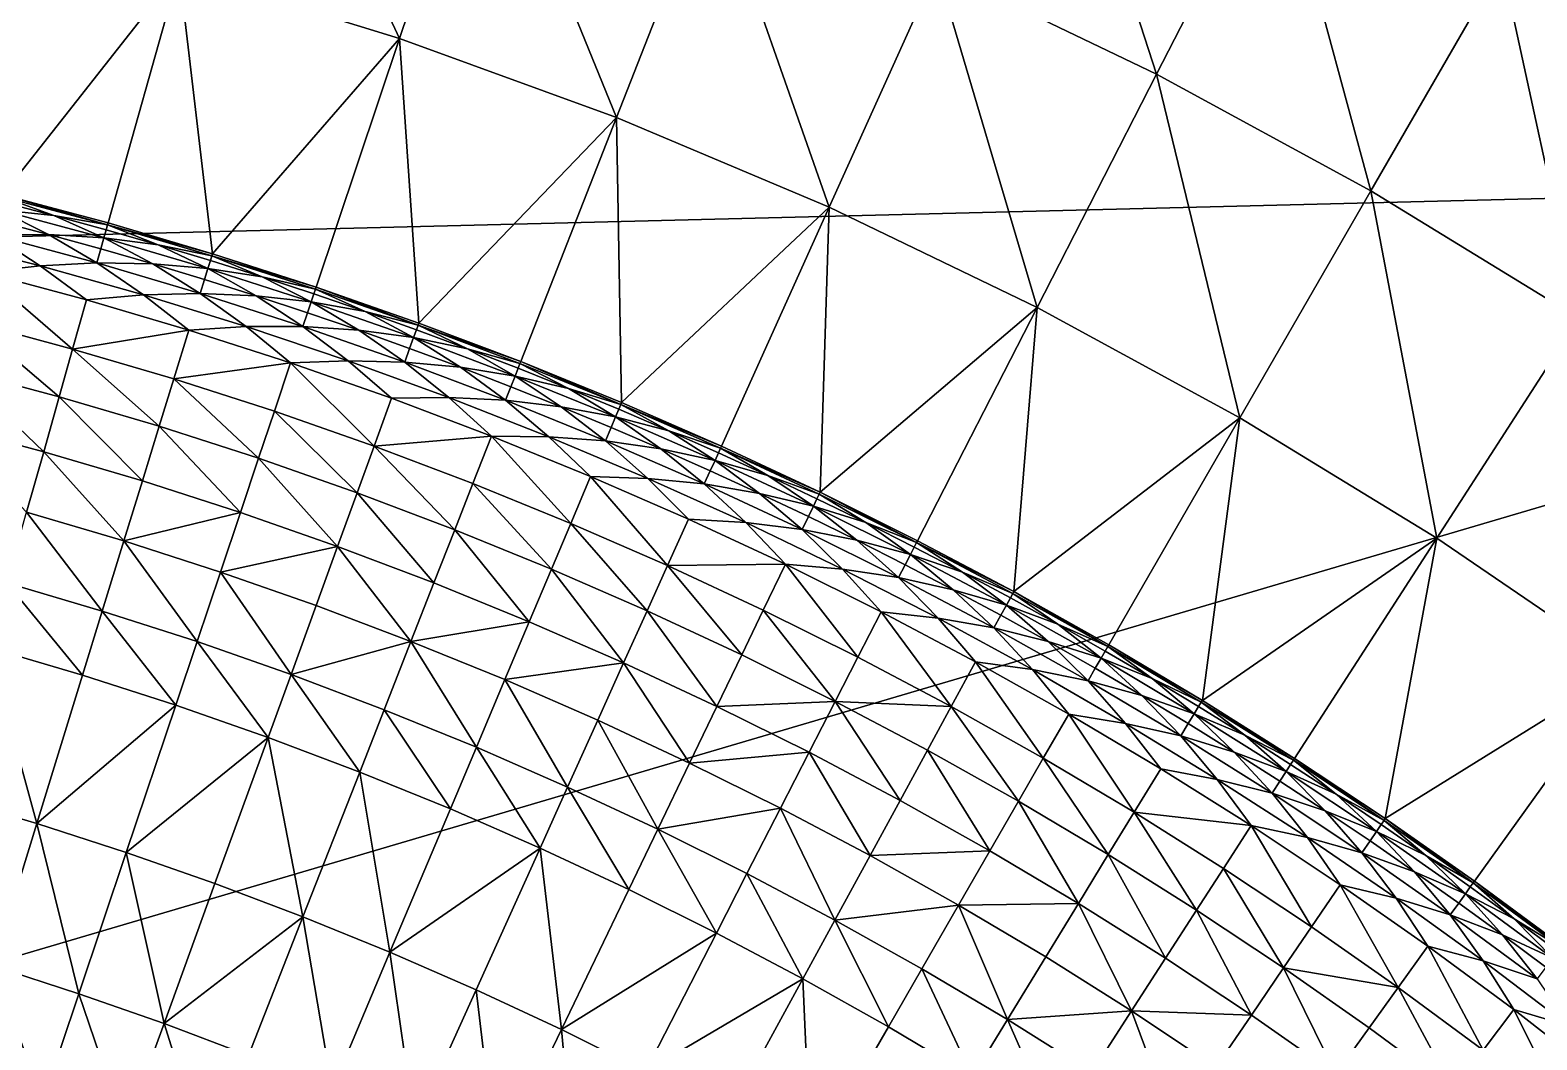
# Model space of a CAD drawing. Header units: millimetres. Extents: x -3250 to 5350, y -3250 to 3250.
# Drawn here: x 632 to 1495, y 1939 to 2517 of the extents above; entities that cross this region are included whole.
import ezdxf

# ---------------------------------------------------------------- set-up
doc = ezdxf.new("R2010")
doc.units = ezdxf.units.MM
doc.header["$MEASUREMENT"] = 0
doc.layers.add('MESH_3D', color=2, linetype='CONTINUOUS')

msp = doc.modelspace()

# ---------------------------------------------------------------- linework, layer by layer
at = {"layer": 'MESH_3D'}
for points in [[(2150.48, 2436.79, 32500), (0, 3250, 32500), (-643.97, 3185.56, 32500)], [(2150.48, 2436.79, 32500), (643.97, 3185.56, 32500), (0, 3250, 32500)], [(2150.48, 2436.79, 32500), (-643.97, 3185.56, 32500), (-2269.27, 2326.57, 32500)], [(2150.48, 2436.79, 32500), (1830.79, 2685.28, 32500), (643.97, 3185.56, 32500)], [(758.35, 2695.35, 24400), (843.99, 2512.01, 24200), (717.73, 2550.95, 24200)], [(758.35, 2695.35, 24400), (891.76, 2654.2, 24400), (843.99, 2512.01, 24200)], [(1213.3, 2688.94, 24600), (1277.39, 2491.64, 24400), (1151.6, 2552.22, 24400)], [(1213.3, 2688.94, 24600), (1345.82, 2625.12, 24600), (1277.39, 2491.64, 24400)], [(1550, 2684.68, 24800), (1600.51, 2478.08, 24600), (1475, 2554.77, 24600)], [(891.76, 2654.2, 24400), (968.15, 2466.82, 24200), (843.99, 2512.01, 24200)], [(891.76, 2654.2, 24400), (1022.95, 2606.45, 24400), (968.15, 2466.82, 24200)], [(1345.82, 2625.12, 24600), (1400, 2424.87, 24400), (1277.39, 2491.64, 24400)], [(1345.82, 2625.12, 24600), (1475, 2554.77, 24600), (1400, 2424.87, 24400)], [(1022.95, 2606.45, 24400), (1089.91, 2415.49, 24200), (968.15, 2466.82, 24200)], [(1022.95, 2606.45, 24400), (1151.6, 2552.22, 24400), (1089.91, 2415.49, 24200)], [(589.68, 2583.56, 24200), (717.73, 2550.95, 24200), (616.89, 2422.69, 24000)], [(1475, 2554.77, 24600), (1519.13, 2352.07, 24400), (1400, 2424.87, 24400)], [(1475, 2554.77, 24600), (1600.51, 2478.08, 24600), (1519.13, 2352.07, 24400)], [(717.73, 2550.95, 24200), (677.1, 2406.56, 24000), (616.89, 2422.69, 24000)], [(717.73, 2550.95, 24200), (736.89, 2388.93, 24000), (677.1, 2406.56, 24000)], [(717.73, 2550.95, 24200), (843.99, 2512.01, 24200), (736.89, 2388.93, 24000)], [(1151.6, 2552.22, 24400), (1208.96, 2358.16, 24200), (1089.91, 2415.49, 24200)], [(1151.6, 2552.22, 24400), (1277.39, 2491.64, 24400), (1208.96, 2358.16, 24200)], [(843.99, 2512.01, 24200), (796.22, 2369.82, 24000), (736.89, 2388.93, 24000)], [(843.99, 2512.01, 24200), (855.05, 2349.23, 24000), (796.22, 2369.82, 24000)], [(843.99, 2512.01, 24200), (968.15, 2466.82, 24200), (855.05, 2349.23, 24000)], [(1277.39, 2491.64, 24400), (1325, 2294.97, 24200), (1208.96, 2358.16, 24200)], [(1277.39, 2491.64, 24400), (1400, 2424.87, 24400), (1325, 2294.97, 24200)], [(968.15, 2466.82, 24200), (913.35, 2327.18, 24000), (855.05, 2349.23, 24000)], [(968.15, 2466.82, 24200), (971.09, 2303.69, 24000), (913.35, 2327.18, 24000)], [(968.15, 2466.82, 24200), (1089.91, 2415.49, 24200), (971.09, 2303.69, 24000)], [(2150.48, 2436.79, 32500), (-3128.53, 880.23, 32500), (-2326.57, -2269.27, 32500)], [(2150.48, 2436.79, 32500), (-2269.27, 2326.57, 32500), (-3128.53, 880.23, 32500)], [(2150.48, 2436.79, 32500), (-2326.57, -2269.27, 32500), (3105.61, 957.95, 32500)], [(1400, 2424.87, 24400), (1437.75, 2226.07, 24200), (1325, 2294.97, 24200)], [(1400, 2424.87, 24400), (1519.13, 2352.07, 24400), (1437.75, 2226.07, 24200)], [(615.87, 2418.68, -71.93), (645.98, 2410.81, -71.93), (614.7, 2414.09, -105.25)], [(615.87, 2418.68, -71.93), (616.6, 2421.55, -38.42), (645.98, 2410.81, -71.93)], [(616.6, 2421.55, -38.42), (616.89, 2422.69), (676.78, 2405.42, -38.42)], [(645.98, 2410.81, -71.93), (616.6, 2421.55, -38.42), (676.78, 2405.42, -38.42)], [(676.78, 2405.42, -38.42), (616.89, 2422.69), (677.1, 2406.56)], [(616.89, 2422.69, 24000), (677.1, 2406.56, 24000), (677.1, 2406.56)], [(616.89, 2422.69, 24000), (677.1, 2406.56), (616.89, 2422.69)], [(1089.91, 2415.49, 24200), (1028.22, 2278.76, 24000), (971.09, 2303.69, 24000)], [(1089.91, 2415.49, 24200), (1084.71, 2252.42, 24000), (1028.22, 2278.76, 24000)], [(1089.91, 2415.49, 24200), (1208.96, 2358.16, 24200), (1084.71, 2252.42, 24000)], [(613.08, 2407.72, -138.74), (643.05, 2399.89, -138.74), (611.04, 2399.69, -171.85)], [(613.08, 2407.72, -138.74), (614.7, 2414.09, -105.25), (643.05, 2399.89, -138.74)], [(643.05, 2399.89, -138.74), (614.7, 2414.09, -105.25), (674.7, 2398.01, -105.25)], [(645.98, 2410.81, -71.93), (674.7, 2398.01, -105.25), (614.7, 2414.09, -105.25)], [(645.98, 2410.81, -71.93), (675.98, 2402.57, -71.93), (674.7, 2398.01, -105.25)], [(645.98, 2410.81, -71.93), (676.78, 2405.42, -38.42), (675.98, 2402.57, -71.93)], [(676.78, 2405.42, -38.42), (677.1, 2406.56), (736.89, 2388.93)], [(677.1, 2406.56, 24000), (736.89, 2388.93, 24000), (736.89, 2388.93)], [(677.1, 2406.56, 24000), (736.89, 2388.93), (677.1, 2406.56)], [(578.68, 2397.21, -205.25), (611.04, 2399.69, -171.85), (638.26, 2382.04, -205.25)], [(643.05, 2399.89, -138.74), (670.67, 2383.71, -171.85), (611.04, 2399.69, -171.85)], [(638.26, 2382.04, -205.25), (611.04, 2399.69, -171.85), (670.67, 2383.71, -171.85)], [(643.05, 2399.89, -138.74), (672.92, 2391.69, -138.74), (670.67, 2383.71, -171.85)], [(643.05, 2399.89, -138.74), (674.7, 2398.01, -105.25), (672.92, 2391.69, -138.74)], [(672.92, 2391.69, -138.74), (674.7, 2398.01, -105.25), (702.68, 2383.12, -138.74)], [(675.98, 2402.57, -71.93), (705.88, 2393.96, -71.93), (674.7, 2398.01, -105.25)], [(702.68, 2383.12, -138.74), (674.7, 2398.01, -105.25), (734.27, 2380.45, -105.25)], [(705.88, 2393.96, -71.93), (734.27, 2380.45, -105.25), (674.7, 2398.01, -105.25)], [(675.98, 2402.57, -71.93), (676.78, 2405.42, -38.42), (705.88, 2393.96, -71.93)], [(676.78, 2405.42, -38.42), (736.89, 2388.93), (736.54, 2387.8, -38.42)], [(705.88, 2393.96, -71.93), (676.78, 2405.42, -38.42), (736.54, 2387.8, -38.42)], [(578.68, 2397.21, -205.25), (638.26, 2382.04, -205.25), (605.6, 2378.33, -238.11)], [(672.92, 2391.69, -138.74), (702.68, 2383.12, -138.74), (670.67, 2383.71, -171.85)], [(705.88, 2393.96, -71.93), (736.54, 2387.8, -38.42), (735.67, 2384.97, -71.93)], [(705.88, 2393.96, -71.93), (735.67, 2384.97, -71.93), (734.27, 2380.45, -105.25)], [(638.26, 2382.04, -205.25), (664.7, 2362.5, -238.11), (605.6, 2378.33, -238.11)], [(638.26, 2382.04, -205.25), (670.67, 2383.71, -171.85), (697.45, 2365.38, -205.25)], [(638.26, 2382.04, -205.25), (697.45, 2365.38, -205.25), (664.7, 2362.5, -238.11)], [(697.45, 2365.38, -205.25), (670.67, 2383.71, -171.85), (729.89, 2366.25, -171.85)], [(702.68, 2383.12, -138.74), (729.89, 2366.25, -171.85), (670.67, 2383.71, -171.85)], [(702.68, 2383.12, -138.74), (732.33, 2374.17, -138.74), (729.89, 2366.25, -171.85)], [(702.68, 2383.12, -138.74), (734.27, 2380.45, -105.25), (732.33, 2374.17, -138.74)], [(735.67, 2384.97, -71.93), (765.34, 2375.62, -71.93), (734.27, 2380.45, -105.25)], [(735.67, 2384.97, -71.93), (736.54, 2387.8, -38.42), (765.34, 2375.62, -71.93)], [(736.54, 2387.8, -38.42), (736.89, 2388.93), (796.22, 2369.82)], [(736.54, 2387.8, -38.42), (796.22, 2369.82), (795.84, 2368.7, -38.42)], [(765.34, 2375.62, -71.93), (736.54, 2387.8, -38.42), (795.84, 2368.7, -38.42)], [(736.89, 2388.93, 24000), (796.22, 2369.82, 24000), (796.22, 2369.82)], [(736.89, 2388.93, 24000), (796.22, 2369.82), (736.89, 2388.93)], [(605.6, 2378.33, -238.11), (656.8, 2334.39, -303.82), (598.39, 2350.04, -303.82)], [(605.6, 2378.33, -238.11), (664.7, 2362.5, -238.11), (656.8, 2334.39, -303.82)], [(732.33, 2374.17, -138.74), (761.87, 2364.86, -138.74), (729.89, 2366.25, -171.85)], [(732.33, 2374.17, -138.74), (734.27, 2380.45, -105.25), (761.87, 2364.86, -138.74)], [(761.87, 2364.86, -138.74), (734.27, 2380.45, -105.25), (793.39, 2361.4, -105.25)], [(765.34, 2375.62, -71.93), (793.39, 2361.4, -105.25), (734.27, 2380.45, -105.25)], [(765.34, 2375.62, -71.93), (794.9, 2365.89, -71.93), (793.39, 2361.4, -105.25)], [(765.34, 2375.62, -71.93), (795.84, 2368.7, -38.42), (794.9, 2365.89, -71.93)], [(697.45, 2365.38, -205.25), (723.4, 2345.19, -238.11), (664.7, 2362.5, -238.11)], [(697.45, 2365.38, -205.25), (729.89, 2366.25, -171.85), (756.21, 2347.26, -205.25)], [(697.45, 2365.38, -205.25), (756.21, 2347.26, -205.25), (723.4, 2345.19, -238.11)], [(756.21, 2347.26, -205.25), (729.89, 2366.25, -171.85), (788.66, 2347.31, -171.85)], [(761.87, 2364.86, -138.74), (788.66, 2347.31, -171.85), (729.89, 2366.25, -171.85)], [(761.87, 2364.86, -138.74), (793.39, 2361.4, -105.25), (791.3, 2355.18, -138.74)], [(761.87, 2364.86, -138.74), (791.3, 2355.18, -138.74), (788.66, 2347.31, -171.85)], [(794.9, 2365.89, -71.93), (824.33, 2355.8, -71.93), (793.39, 2361.4, -105.25)], [(794.9, 2365.89, -71.93), (795.84, 2368.7, -38.42), (824.33, 2355.8, -71.93)], [(795.84, 2368.7, -38.42), (796.22, 2369.82), (854.65, 2348.12, -38.42)], [(824.33, 2355.8, -71.93), (795.84, 2368.7, -38.42), (854.65, 2348.12, -38.42)], [(854.65, 2348.12, -38.42), (796.22, 2369.82), (855.05, 2349.23)], [(796.22, 2369.82, 24000), (855.05, 2349.23, 24000), (855.05, 2349.23)], [(796.22, 2369.82, 24000), (855.05, 2349.23), (796.22, 2369.82)], [(664.7, 2362.5, -238.11), (723.4, 2345.19, -238.11), (656.8, 2334.39, -303.82)], [(791.3, 2355.18, -138.74), (820.6, 2345.13, -138.74), (788.66, 2347.31, -171.85)], [(791.3, 2355.18, -138.74), (793.39, 2361.4, -105.25), (820.6, 2345.13, -138.74)], [(820.6, 2345.13, -138.74), (793.39, 2361.4, -105.25), (852.01, 2340.89, -105.25)], [(824.33, 2355.8, -71.93), (852.01, 2340.89, -105.25), (793.39, 2361.4, -105.25)], [(824.33, 2355.8, -71.93), (854.65, 2348.12, -38.42), (853.63, 2345.34, -71.93)], [(824.33, 2355.8, -71.93), (853.63, 2345.34, -71.93), (852.01, 2340.89, -105.25)], [(1208.96, 2358.16, 24200), (1140.53, 2224.68, 24000), (1084.71, 2252.42, 24000)], [(1208.96, 2358.16, 24200), (1195.63, 2195.55, 24000), (1140.53, 2224.68, 24000)], [(1208.96, 2358.16, 24200), (1325, 2294.97, 24200), (1195.63, 2195.55, 24000)], [(598.39, 2350.04, -303.82), (649.1, 2307.05, -355.73), (591.39, 2322.52, -355.73)], [(598.39, 2350.04, -303.82), (656.8, 2334.39, -303.82), (649.1, 2307.05, -355.73)], [(756.21, 2347.26, -205.25), (781.64, 2326.43, -238.11), (723.4, 2345.19, -238.11)], [(756.21, 2347.26, -205.25), (788.66, 2347.31, -171.85), (814.49, 2327.68, -205.25)], [(756.21, 2347.26, -205.25), (814.49, 2327.68, -205.25), (781.64, 2326.43, -238.11)], [(814.49, 2327.68, -205.25), (788.66, 2347.31, -171.85), (846.93, 2326.92, -171.85)], [(820.6, 2345.13, -138.74), (846.93, 2326.92, -171.85), (788.66, 2347.31, -171.85)], [(853.63, 2345.34, -71.93), (854.65, 2348.12, -38.42), (882.8, 2334.51, -71.93)], [(854.65, 2348.12, -38.42), (855.05, 2349.23), (913.35, 2327.18)], [(854.65, 2348.12, -38.42), (913.35, 2327.18), (912.92, 2326.09, -38.42)], [(882.8, 2334.51, -71.93), (854.65, 2348.12, -38.42), (912.92, 2326.09, -38.42)], [(855.05, 2349.23, 24000), (913.35, 2327.18, 24000), (913.35, 2327.18)], [(855.05, 2349.23, 24000), (913.35, 2327.18), (855.05, 2349.23)], [(1519.13, 2352.07, 24400), (1546.92, 2151.64, 24200), (1437.75, 2226.07, 24200)], [(723.4, 2345.19, -238.11), (714.79, 2317.29, -303.82), (656.8, 2334.39, -303.82)], [(723.4, 2345.19, -238.11), (781.64, 2326.43, -238.11), (714.79, 2317.29, -303.82)], [(820.6, 2345.13, -138.74), (852.01, 2340.89, -105.25), (849.77, 2334.72, -138.74)], [(820.6, 2345.13, -138.74), (849.77, 2334.72, -138.74), (846.93, 2326.92, -171.85)], [(849.77, 2334.72, -138.74), (852.01, 2340.89, -105.25), (878.81, 2323.94, -138.74)], [(853.63, 2345.34, -71.93), (882.8, 2334.51, -71.93), (852.01, 2340.89, -105.25)], [(878.81, 2323.94, -138.74), (852.01, 2340.89, -105.25), (910.11, 2318.92, -105.25)], [(882.8, 2334.51, -71.93), (910.11, 2318.92, -105.25), (852.01, 2340.89, -105.25)], [(656.8, 2334.39, -303.82), (706.42, 2290.15, -355.73), (649.1, 2307.05, -355.73)], [(656.8, 2334.39, -303.82), (714.79, 2317.29, -303.82), (706.42, 2290.15, -355.73)], [(849.77, 2334.72, -138.74), (878.81, 2323.94, -138.74), (846.93, 2326.92, -171.85)], [(882.8, 2334.51, -71.93), (912.92, 2326.09, -38.42), (911.84, 2323.33, -71.93)], [(882.8, 2334.51, -71.93), (911.84, 2323.33, -71.93), (910.11, 2318.92, -105.25)], [(591.39, 2322.52, -355.73), (640.25, 2275.57, -406.77), (583.32, 2290.83, -406.77)], [(591.39, 2322.52, -355.73), (649.1, 2307.05, -355.73), (640.25, 2275.57, -406.77)], [(781.64, 2326.43, -238.11), (772.34, 2298.75, -303.82), (714.79, 2317.29, -303.82)], [(781.64, 2326.43, -238.11), (829.41, 2278.78, -303.82), (772.34, 2298.75, -303.82)], [(814.49, 2327.68, -205.25), (839.39, 2306.22, -238.11), (781.64, 2326.43, -238.11)], [(781.64, 2326.43, -238.11), (839.39, 2306.22, -238.11), (829.41, 2278.78, -303.82)], [(814.49, 2327.68, -205.25), (872.27, 2306.65, -205.25), (839.39, 2306.22, -238.11)], [(814.49, 2327.68, -205.25), (846.93, 2326.92, -171.85), (872.27, 2306.65, -205.25)], [(872.27, 2306.65, -205.25), (846.93, 2326.92, -171.85), (904.68, 2305.09, -171.85)], [(878.81, 2323.94, -138.74), (904.68, 2305.09, -171.85), (846.93, 2326.92, -171.85)], [(878.81, 2323.94, -138.74), (910.11, 2318.92, -105.25), (907.71, 2312.8, -138.74)], [(878.81, 2323.94, -138.74), (907.71, 2312.8, -138.74), (904.68, 2305.09, -171.85)], [(911.84, 2323.33, -71.93), (940.73, 2311.78, -71.93), (910.11, 2318.92, -105.25)], [(911.84, 2323.33, -71.93), (912.92, 2326.09, -38.42), (940.73, 2311.78, -71.93)], [(912.92, 2326.09, -38.42), (913.35, 2327.18), (970.63, 2302.6, -38.42)], [(940.73, 2311.78, -71.93), (912.92, 2326.09, -38.42), (970.63, 2302.6, -38.42)], [(970.63, 2302.6, -38.42), (913.35, 2327.18), (971.09, 2303.69)], [(913.35, 2327.18, 24000), (971.09, 2303.69, 24000), (971.09, 2303.69)], [(913.35, 2327.18, 24000), (971.09, 2303.69), (913.35, 2327.18)], [(714.79, 2317.29, -303.82), (763.29, 2271.83, -355.73), (706.42, 2290.15, -355.73)], [(714.79, 2317.29, -303.82), (772.34, 2298.75, -303.82), (763.29, 2271.83, -355.73)], [(907.71, 2312.8, -138.74), (936.47, 2301.31, -138.74), (904.68, 2305.09, -171.85)], [(907.71, 2312.8, -138.74), (910.11, 2318.92, -105.25), (936.47, 2301.31, -138.74)], [(936.47, 2301.31, -138.74), (910.11, 2318.92, -105.25), (967.64, 2295.51, -105.25)], [(940.73, 2311.78, -71.93), (967.64, 2295.51, -105.25), (910.11, 2318.92, -105.25)], [(940.73, 2311.78, -71.93), (970.63, 2302.6, -38.42), (969.48, 2299.87, -71.93)], [(940.73, 2311.78, -71.93), (969.48, 2299.87, -71.93), (967.64, 2295.51, -105.25)], [(649.1, 2307.05, -355.73), (696.78, 2258.9, -406.77), (640.25, 2275.57, -406.77)], [(649.1, 2307.05, -355.73), (706.42, 2290.15, -355.73), (696.78, 2258.9, -406.77)], [(839.39, 2306.22, -238.11), (896.63, 2284.57, -238.11), (829.41, 2278.78, -303.82)], [(872.27, 2306.65, -205.25), (896.63, 2284.57, -238.11), (839.39, 2306.22, -238.11)], [(872.27, 2306.65, -205.25), (929.5, 2284.19, -205.25), (896.63, 2284.57, -238.11)], [(872.27, 2306.65, -205.25), (904.68, 2305.09, -171.85), (929.5, 2284.19, -205.25)], [(929.5, 2284.19, -205.25), (904.68, 2305.09, -171.85), (961.87, 2281.81, -171.85)], [(936.47, 2301.31, -138.74), (961.87, 2281.81, -171.85), (904.68, 2305.09, -171.85)], [(970.63, 2302.6, -38.42), (971.09, 2303.69), (1028.22, 2278.76)], [(971.09, 2303.69, 24000), (1028.22, 2278.76, 24000), (1028.22, 2278.76)], [(971.09, 2303.69, 24000), (1028.22, 2278.76), (971.09, 2303.69)], [(772.34, 2298.75, -303.82), (819.7, 2252.09, -355.73), (763.29, 2271.83, -355.73)], [(772.34, 2298.75, -303.82), (829.41, 2278.78, -303.82), (819.7, 2252.09, -355.73)], [(936.47, 2301.31, -138.74), (967.64, 2295.51, -105.25), (965.09, 2289.46, -138.74)], [(936.47, 2301.31, -138.74), (965.09, 2289.46, -138.74), (961.87, 2281.81, -171.85)], [(965.09, 2289.46, -138.74), (967.64, 2295.51, -105.25), (993.55, 2277.25, -138.74)], [(969.48, 2299.87, -71.93), (998.07, 2287.61, -71.93), (967.64, 2295.51, -105.25)], [(993.55, 2277.25, -138.74), (967.64, 2295.51, -105.25), (1024.57, 2270.67, -105.25)], [(998.07, 2287.61, -71.93), (1024.57, 2270.67, -105.25), (967.64, 2295.51, -105.25)], [(969.48, 2299.87, -71.93), (970.63, 2302.6, -38.42), (998.07, 2287.61, -71.93)], [(970.63, 2302.6, -38.42), (1028.22, 2278.76), (1027.73, 2277.69, -38.42)], [(998.07, 2287.61, -71.93), (970.63, 2302.6, -38.42), (1027.73, 2277.69, -38.42)], [(1325, 2294.97, 24200), (1250, 2165.06, 24000), (1195.63, 2195.55, 24000)], [(1325, 2294.97, 24200), (1303.59, 2133.23, 24000), (1250, 2165.06, 24000)], [(1325, 2294.97, 24200), (1437.75, 2226.07, 24200), (1303.59, 2133.23, 24000)], [(583.32, 2290.83, -406.77), (640.25, 2275.57, -406.77), (630.5, 2240.93, -455.71)], [(706.42, 2290.15, -355.73), (752.88, 2240.83, -406.77), (696.78, 2258.9, -406.77)], [(706.42, 2290.15, -355.73), (763.29, 2271.83, -355.73), (752.88, 2240.83, -406.77)], [(965.09, 2289.46, -138.74), (993.55, 2277.25, -138.74), (961.87, 2281.81, -171.85)], [(998.07, 2287.61, -71.93), (1026.51, 2274.99, -71.93), (1024.57, 2270.67, -105.25)], [(998.07, 2287.61, -71.93), (1027.73, 2277.69, -38.42), (1026.51, 2274.99, -71.93)], [(829.41, 2278.78, -303.82), (875.59, 2230.96, -355.73), (819.7, 2252.09, -355.73)], [(896.63, 2284.57, -238.11), (885.96, 2257.4, -303.82), (829.41, 2278.78, -303.82)], [(829.41, 2278.78, -303.82), (885.96, 2257.4, -303.82), (875.59, 2230.96, -355.73)], [(896.63, 2284.57, -238.11), (941.97, 2234.61, -303.82), (885.96, 2257.4, -303.82)], [(896.63, 2284.57, -238.11), (953.31, 2261.51, -238.11), (941.97, 2234.61, -303.82)], [(929.5, 2284.19, -205.25), (953.31, 2261.51, -238.11), (896.63, 2284.57, -238.11)], [(929.5, 2284.19, -205.25), (961.87, 2281.81, -171.85), (986.16, 2260.3, -205.25)], [(929.5, 2284.19, -205.25), (986.16, 2260.3, -205.25), (953.31, 2261.51, -238.11)], [(986.16, 2260.3, -205.25), (961.87, 2281.81, -171.85), (1018.45, 2257.13, -171.85)], [(993.55, 2277.25, -138.74), (1018.45, 2257.13, -171.85), (961.87, 2281.81, -171.85)], [(993.55, 2277.25, -138.74), (1024.57, 2270.67, -105.25), (1021.86, 2264.68, -138.74)], [(993.55, 2277.25, -138.74), (1021.86, 2264.68, -138.74), (1018.45, 2257.13, -171.85)], [(1026.51, 2274.99, -71.93), (1027.73, 2277.69, -38.42), (1054.79, 2262.01, -71.93)], [(1027.73, 2277.69, -38.42), (1028.22, 2278.76), (1084.71, 2252.42)], [(1027.73, 2277.69, -38.42), (1084.71, 2252.42), (1084.2, 2251.36, -38.42)], [(1054.79, 2262.01, -71.93), (1027.73, 2277.69, -38.42), (1084.2, 2251.36, -38.42)], [(1028.22, 2278.76, 24000), (1084.71, 2252.42, 24000), (1084.71, 2252.42)], [(1028.22, 2278.76, 24000), (1084.71, 2252.42), (1028.22, 2278.76)], [(640.25, 2275.57, -406.77), (686.17, 2224.52, -455.71), (630.5, 2240.93, -455.71)], [(640.25, 2275.57, -406.77), (696.78, 2258.9, -406.77), (686.17, 2224.52, -455.71)], [(763.29, 2271.83, -355.73), (808.51, 2221.36, -406.77), (752.88, 2240.83, -406.77)], [(763.29, 2271.83, -355.73), (819.7, 2252.09, -355.73), (808.51, 2221.36, -406.77)], [(1021.86, 2264.68, -138.74), (1024.57, 2270.67, -105.25), (1050.02, 2251.77, -138.74)], [(1026.51, 2274.99, -71.93), (1054.79, 2262.01, -71.93), (1024.57, 2270.67, -105.25)], [(1050.02, 2251.77, -138.74), (1024.57, 2270.67, -105.25), (1080.86, 2244.42, -105.25)], [(1054.79, 2262.01, -71.93), (1080.86, 2244.42, -105.25), (1024.57, 2270.67, -105.25)], [(953.31, 2261.51, -238.11), (997.38, 2210.43, -303.82), (941.97, 2234.61, -303.82)], [(953.31, 2261.51, -238.11), (1009.39, 2237.04, -238.11), (997.38, 2210.43, -303.82)], [(986.16, 2260.3, -205.25), (1009.39, 2237.04, -238.11), (953.31, 2261.51, -238.11)], [(986.16, 2260.3, -205.25), (1042.2, 2235.02, -205.25), (1009.39, 2237.04, -238.11)], [(986.16, 2260.3, -205.25), (1018.45, 2257.13, -171.85), (1042.2, 2235.02, -205.25)], [(1021.86, 2264.68, -138.74), (1050.02, 2251.77, -138.74), (1018.45, 2257.13, -171.85)], [(1054.79, 2262.01, -71.93), (1084.2, 2251.36, -38.42), (1082.91, 2248.69, -71.93)], [(1054.79, 2262.01, -71.93), (1082.91, 2248.69, -71.93), (1080.86, 2244.42, -105.25)], [(696.78, 2258.9, -406.77), (752.88, 2240.83, -406.77), (686.17, 2224.52, -455.71)], [(819.7, 2252.09, -355.73), (863.64, 2200.52, -406.77), (808.51, 2221.36, -406.77)], [(819.7, 2252.09, -355.73), (875.59, 2230.96, -355.73), (863.64, 2200.52, -406.77)], [(885.96, 2257.4, -303.82), (930.93, 2208.44, -355.73), (875.59, 2230.96, -355.73)], [(885.96, 2257.4, -303.82), (941.97, 2234.61, -303.82), (930.93, 2208.44, -355.73)], [(1042.2, 2235.02, -205.25), (1018.45, 2257.13, -171.85), (1074.41, 2231.03, -171.85)], [(1050.02, 2251.77, -138.74), (1074.41, 2231.03, -171.85), (1018.45, 2257.13, -171.85)], [(1050.02, 2251.77, -138.74), (1078.01, 2238.5, -138.74), (1074.41, 2231.03, -171.85)], [(1050.02, 2251.77, -138.74), (1080.86, 2244.42, -105.25), (1078.01, 2238.5, -138.74)], [(1082.91, 2248.69, -71.93), (1084.2, 2251.36, -38.42), (1110.86, 2235.01, -71.93)], [(1084.2, 2251.36, -38.42), (1084.71, 2252.42), (1139.99, 2223.63, -38.42)], [(1110.86, 2235.01, -71.93), (1084.2, 2251.36, -38.42), (1139.99, 2223.63, -38.42)], [(1139.99, 2223.63, -38.42), (1084.71, 2252.42), (1140.53, 2224.68)], [(1084.71, 2252.42, 24000), (1140.53, 2224.68, 24000), (1140.53, 2224.68)], [(1084.71, 2252.42, 24000), (1140.53, 2224.68), (1084.71, 2252.42)], [(1078.01, 2238.5, -138.74), (1080.86, 2244.42, -105.25), (1105.83, 2224.89, -138.74)], [(1082.91, 2248.69, -71.93), (1110.86, 2235.01, -71.93), (1080.86, 2244.42, -105.25)], [(1105.83, 2224.89, -138.74), (1080.86, 2244.42, -105.25), (1136.48, 2216.78, -105.25)], [(1110.86, 2235.01, -71.93), (1136.48, 2216.78, -105.25), (1080.86, 2244.42, -105.25)], [(630.5, 2240.93, -455.71), (673.79, 2184.38, -506.08), (619.13, 2200.5, -506.08)], [(630.5, 2240.93, -455.71), (686.17, 2224.52, -455.71), (673.79, 2184.38, -506.08)], [(752.88, 2240.83, -406.77), (741.42, 2206.72, -455.71), (686.17, 2224.52, -455.71)], [(752.88, 2240.83, -406.77), (808.51, 2221.36, -406.77), (741.42, 2206.72, -455.71)], [(941.97, 2234.61, -303.82), (985.7, 2184.54, -355.73), (930.93, 2208.44, -355.73)], [(941.97, 2234.61, -303.82), (997.38, 2210.43, -303.82), (985.7, 2184.54, -355.73)], [(1009.39, 2237.04, -238.11), (1064.85, 2211.18, -238.11), (997.38, 2210.43, -303.82)], [(1042.2, 2235.02, -205.25), (1064.85, 2211.18, -238.11), (1009.39, 2237.04, -238.11)], [(1042.2, 2235.02, -205.25), (1074.41, 2231.03, -171.85), (1097.6, 2208.34, -205.25)], [(1042.2, 2235.02, -205.25), (1097.6, 2208.34, -205.25), (1064.85, 2211.18, -238.11)], [(1078.01, 2238.5, -138.74), (1105.83, 2224.89, -138.74), (1074.41, 2231.03, -171.85)], [(1110.86, 2235.01, -71.93), (1138.64, 2220.99, -71.93), (1136.48, 2216.78, -105.25)], [(1110.86, 2235.01, -71.93), (1139.99, 2223.63, -38.42), (1138.64, 2220.99, -71.93)], [(875.59, 2230.96, -355.73), (918.23, 2178.3, -406.77), (863.64, 2200.52, -406.77)], [(875.59, 2230.96, -355.73), (930.93, 2208.44, -355.73), (918.23, 2178.3, -406.77)], [(1097.6, 2208.34, -205.25), (1074.41, 2231.03, -171.85), (1129.7, 2203.55, -171.85)], [(1105.83, 2224.89, -138.74), (1129.7, 2203.55, -171.85), (1074.41, 2231.03, -171.85)], [(1437.75, 2226.07, 24200), (1356.37, 2100.06, 24000), (1303.59, 2133.23, 24000)], [(1437.75, 2226.07, 24200), (1408.3, 2065.6, 24000), (1356.37, 2100.06, 24000)], [(1437.75, 2226.07, 24200), (1546.92, 2151.64, 24200), (1408.3, 2065.6, 24000)], [(686.17, 2224.52, -455.71), (728.04, 2166.91, -506.08), (673.79, 2184.38, -506.08)], [(686.17, 2224.52, -455.71), (741.42, 2206.72, -455.71), (728.04, 2166.91, -506.08)], [(808.51, 2221.36, -406.77), (796.2, 2187.55, -455.71), (741.42, 2206.72, -455.71)], [(808.51, 2221.36, -406.77), (850.49, 2167.02, -455.71), (796.2, 2187.55, -455.71)], [(808.51, 2221.36, -406.77), (863.64, 2200.52, -406.77), (850.49, 2167.02, -455.71)], [(1105.83, 2224.89, -138.74), (1133.48, 2210.93, -138.74), (1129.7, 2203.55, -171.85)], [(1105.83, 2224.89, -138.74), (1136.48, 2216.78, -105.25), (1133.48, 2210.93, -138.74)], [(1138.64, 2220.99, -71.93), (1166.24, 2206.63, -71.93), (1136.48, 2216.78, -105.25)], [(1138.64, 2220.99, -71.93), (1139.99, 2223.63, -38.42), (1166.24, 2206.63, -71.93)], [(1139.99, 2223.63, -38.42), (1140.53, 2224.68), (1195.63, 2195.55)], [(1139.99, 2223.63, -38.42), (1195.63, 2195.55), (1195.07, 2194.52, -38.42)], [(1166.24, 2206.63, -71.93), (1139.99, 2223.63, -38.42), (1195.07, 2194.52, -38.42)], [(1140.53, 2224.68, 24000), (1195.63, 2195.55, 24000), (1195.63, 2195.55)], [(1140.53, 2224.68, 24000), (1195.63, 2195.55), (1140.53, 2224.68)], [(930.93, 2208.44, -355.73), (972.25, 2154.73, -406.77), (918.23, 2178.3, -406.77)], [(930.93, 2208.44, -355.73), (985.7, 2184.54, -355.73), (972.25, 2154.73, -406.77)], [(997.38, 2210.43, -303.82), (1039.86, 2159.29, -355.73), (985.7, 2184.54, -355.73)], [(1064.85, 2211.18, -238.11), (1052.18, 2184.88, -303.82), (997.38, 2210.43, -303.82)], [(997.38, 2210.43, -303.82), (1052.18, 2184.88, -303.82), (1039.86, 2159.29, -355.73)], [(1064.85, 2211.18, -238.11), (1106.32, 2157.97, -303.82), (1052.18, 2184.88, -303.82)], [(1064.85, 2211.18, -238.11), (1119.64, 2183.95, -238.11), (1106.32, 2157.97, -303.82)], [(1097.6, 2208.34, -205.25), (1119.64, 2183.95, -238.11), (1064.85, 2211.18, -238.11)], [(1097.6, 2208.34, -205.25), (1152.32, 2180.29, -205.25), (1119.64, 2183.95, -238.11)], [(1097.6, 2208.34, -205.25), (1129.7, 2203.55, -171.85), (1152.32, 2180.29, -205.25)], [(1133.48, 2210.93, -138.74), (1160.95, 2196.63, -138.74), (1129.7, 2203.55, -171.85)], [(1133.48, 2210.93, -138.74), (1136.48, 2216.78, -105.25), (1160.95, 2196.63, -138.74)], [(1160.95, 2196.63, -138.74), (1136.48, 2216.78, -105.25), (1191.39, 2187.76, -105.25)], [(1166.24, 2206.63, -71.93), (1191.39, 2187.76, -105.25), (1136.48, 2216.78, -105.25)], [(619.13, 2200.5, -506.08), (662.5, 2147.77, -547.31), (608.75, 2163.62, -547.31)], [(619.13, 2200.5, -506.08), (673.79, 2184.38, -506.08), (662.5, 2147.77, -547.31)], [(741.42, 2206.72, -455.71), (781.84, 2148.08, -506.08), (728.04, 2166.91, -506.08)], [(741.42, 2206.72, -455.71), (796.2, 2187.55, -455.71), (781.84, 2148.08, -506.08)], [(863.64, 2200.52, -406.77), (918.23, 2178.3, -406.77), (850.49, 2167.02, -455.71)], [(1152.32, 2180.29, -205.25), (1129.7, 2203.55, -171.85), (1184.28, 2174.71, -171.85)], [(1160.95, 2196.63, -138.74), (1184.28, 2174.71, -171.85), (1129.7, 2203.55, -171.85)], [(1166.24, 2206.63, -71.93), (1195.07, 2194.52, -38.42), (1193.65, 2191.92, -71.93)], [(1166.24, 2206.63, -71.93), (1193.65, 2191.92, -71.93), (1191.39, 2187.76, -105.25)], [(1160.95, 2196.63, -138.74), (1188.25, 2181.99, -138.74), (1184.28, 2174.71, -171.85)], [(1160.95, 2196.63, -138.74), (1191.39, 2187.76, -105.25), (1188.25, 2181.99, -138.74)], [(1193.65, 2191.92, -71.93), (1220.89, 2176.86, -71.93), (1191.39, 2187.76, -105.25)], [(1193.65, 2191.92, -71.93), (1195.07, 2194.52, -38.42), (1220.89, 2176.86, -71.93)], [(1195.07, 2194.52, -38.42), (1195.63, 2195.55), (1249.41, 2164.04, -38.42)], [(1220.89, 2176.86, -71.93), (1195.07, 2194.52, -38.42), (1249.41, 2164.04, -38.42)], [(1249.41, 2164.04, -38.42), (1195.63, 2195.55), (1250, 2165.06)], [(1195.63, 2195.55, 24000), (1250, 2165.06, 24000), (1250, 2165.06)], [(1195.63, 2195.55, 24000), (1250, 2165.06), (1195.63, 2195.55)], [(673.79, 2184.38, -506.08), (715.84, 2130.58, -547.31), (662.5, 2147.77, -547.31)], [(673.79, 2184.38, -506.08), (728.04, 2166.91, -506.08), (715.84, 2130.58, -547.31)], [(796.2, 2187.55, -455.71), (850.49, 2167.02, -455.71), (781.84, 2148.08, -506.08)], [(985.7, 2184.54, -355.73), (1025.67, 2129.82, -406.77), (972.25, 2154.73, -406.77)], [(985.7, 2184.54, -355.73), (1039.86, 2159.29, -355.73), (1025.67, 2129.82, -406.77)], [(1052.18, 2184.88, -303.82), (1093.37, 2132.69, -355.73), (1039.86, 2159.29, -355.73)], [(1052.18, 2184.88, -303.82), (1106.32, 2157.97, -303.82), (1093.37, 2132.69, -355.73)], [(1119.64, 2183.95, -238.11), (1159.78, 2129.71, -303.82), (1106.32, 2157.97, -303.82)], [(1119.64, 2183.95, -238.11), (1173.74, 2155.35, -238.11), (1159.78, 2129.71, -303.82)], [(1152.32, 2180.29, -205.25), (1173.74, 2155.35, -238.11), (1119.64, 2183.95, -238.11)], [(1188.25, 2181.99, -138.74), (1191.39, 2187.76, -105.25), (1215.36, 2167, -138.74)], [(1215.36, 2167, -138.74), (1191.39, 2187.76, -105.25), (1245.56, 2157.38, -105.25)], [(1220.89, 2176.86, -71.93), (1245.56, 2157.38, -105.25), (1191.39, 2187.76, -105.25)], [(918.23, 2178.3, -406.77), (904.25, 2145.14, -455.71), (850.49, 2167.02, -455.71)], [(918.23, 2178.3, -406.77), (972.25, 2154.73, -406.77), (904.25, 2145.14, -455.71)], [(1152.32, 2180.29, -205.25), (1184.28, 2174.71, -171.85), (1206.31, 2150.88, -205.25)], [(1152.32, 2180.29, -205.25), (1206.31, 2150.88, -205.25), (1173.74, 2155.35, -238.11)], [(1188.25, 2181.99, -138.74), (1215.36, 2167, -138.74), (1184.28, 2174.71, -171.85)], [(1206.31, 2150.88, -205.25), (1184.28, 2174.71, -171.85), (1238.13, 2144.5, -171.85)], [(1215.36, 2167, -138.74), (1238.13, 2144.5, -171.85), (1184.28, 2174.71, -171.85)], [(1220.89, 2176.86, -71.93), (1247.93, 2161.48, -71.93), (1245.56, 2157.38, -105.25)], [(1220.89, 2176.86, -71.93), (1249.41, 2164.04, -38.42), (1247.93, 2161.48, -71.93)], [(728.04, 2166.91, -506.08), (768.73, 2112.08, -547.31), (715.84, 2130.58, -547.31)], [(728.04, 2166.91, -506.08), (781.84, 2148.08, -506.08), (768.73, 2112.08, -547.31)], [(850.49, 2167.02, -455.71), (835.15, 2127.92, -506.08), (781.84, 2148.08, -506.08)], [(850.49, 2167.02, -455.71), (887.94, 2106.44, -506.08), (835.15, 2127.92, -506.08)], [(850.49, 2167.02, -455.71), (904.25, 2145.14, -455.71), (887.94, 2106.44, -506.08)], [(1215.36, 2167, -138.74), (1245.56, 2157.38, -105.25), (1242.28, 2151.69, -138.74)], [(1215.36, 2167, -138.74), (1242.28, 2151.69, -138.74), (1238.13, 2144.5, -171.85)], [(1249.41, 2164.04, -38.42), (1250, 2165.06), (1303.59, 2133.23)], [(1250, 2165.06, 24000), (1303.59, 2133.23, 24000), (1303.59, 2133.23)], [(1250, 2165.06, 24000), (1303.59, 2133.23), (1250, 2165.06)], [(608.75, 2163.62, -547.31), (636.28, 2062.77, -630.5), (584.66, 2077.99, -630.5)], [(608.75, 2163.62, -547.31), (662.5, 2147.77, -547.31), (636.28, 2062.77, -630.5)], [(1039.86, 2159.29, -355.73), (1093.37, 2132.69, -355.73), (1025.67, 2129.82, -406.77)], [(1106.32, 2157.97, -303.82), (1159.78, 2129.71, -303.82), (1093.37, 2132.69, -355.73)], [(1242.28, 2151.69, -138.74), (1245.56, 2157.38, -105.25), (1269, 2136.03, -138.74)], [(1247.93, 2161.48, -71.93), (1274.78, 2145.75, -71.93), (1245.56, 2157.38, -105.25)], [(1269, 2136.03, -138.74), (1245.56, 2157.38, -105.25), (1298.96, 2125.65, -105.25)], [(1274.78, 2145.75, -71.93), (1298.96, 2125.65, -105.25), (1245.56, 2157.38, -105.25)], [(1247.93, 2161.48, -71.93), (1249.41, 2164.04, -38.42), (1274.78, 2145.75, -71.93)], [(1249.41, 2164.04, -38.42), (1303.59, 2133.23), (1302.97, 2132.22, -38.42)], [(1274.78, 2145.75, -71.93), (1249.41, 2164.04, -38.42), (1302.97, 2132.22, -38.42)], [(781.84, 2148.08, -506.08), (821.15, 2092.25, -547.31), (768.73, 2112.08, -547.31)], [(781.84, 2148.08, -506.08), (835.15, 2127.92, -506.08), (821.15, 2092.25, -547.31)], [(972.25, 2154.73, -406.77), (957.45, 2121.93, -455.71), (904.25, 2145.14, -455.71)], [(972.25, 2154.73, -406.77), (1010.06, 2097.4, -455.71), (957.45, 2121.93, -455.71)], [(972.25, 2154.73, -406.77), (1025.67, 2129.82, -406.77), (1010.06, 2097.4, -455.71)], [(1173.74, 2155.35, -238.11), (1212.52, 2100.14, -303.82), (1159.78, 2129.71, -303.82)], [(1173.74, 2155.35, -238.11), (1227.11, 2125.42, -238.11), (1212.52, 2100.14, -303.82)], [(1206.31, 2150.88, -205.25), (1227.11, 2125.42, -238.11), (1173.74, 2155.35, -238.11)], [(1206.31, 2150.88, -205.25), (1259.56, 2120.14, -205.25), (1227.11, 2125.42, -238.11)], [(1206.31, 2150.88, -205.25), (1238.13, 2144.5, -171.85), (1259.56, 2120.14, -205.25)], [(1242.28, 2151.69, -138.74), (1269, 2136.03, -138.74), (1238.13, 2144.5, -171.85)], [(1546.92, 2151.64, 24200), (1459.36, 2029.85, 24000), (1408.3, 2065.6, 24000)], [(1546.92, 2151.64, 24200), (1509.51, 1992.83, 24000), (1459.36, 2029.85, 24000)], [(662.5, 2147.77, -547.31), (715.84, 2130.58, -547.31), (636.28, 2062.77, -630.5)], [(904.25, 2145.14, -455.71), (940.18, 2083.65, -506.08), (887.94, 2106.44, -506.08)], [(904.25, 2145.14, -455.71), (957.45, 2121.93, -455.71), (940.18, 2083.65, -506.08)], [(1259.56, 2120.14, -205.25), (1238.13, 2144.5, -171.85), (1291.21, 2112.97, -171.85)], [(1269, 2136.03, -138.74), (1291.21, 2112.97, -171.85), (1238.13, 2144.5, -171.85)], [(1274.78, 2145.75, -71.93), (1302.97, 2132.22, -38.42), (1301.43, 2129.69, -71.93)], [(1274.78, 2145.75, -71.93), (1301.43, 2129.69, -71.93), (1298.96, 2125.65, -105.25)], [(715.84, 2130.58, -547.31), (687.51, 2046.26, -630.5), (636.28, 2062.77, -630.5)], [(715.84, 2130.58, -547.31), (768.73, 2112.08, -547.31), (687.51, 2046.26, -630.5)], [(1093.37, 2132.69, -355.73), (1078.45, 2103.59, -406.77), (1025.67, 2129.82, -406.77)], [(1093.37, 2132.69, -355.73), (1130.56, 2076.05, -406.77), (1078.45, 2103.59, -406.77)], [(1093.37, 2132.69, -355.73), (1146.2, 2104.77, -355.73), (1130.56, 2076.05, -406.77)], [(1159.78, 2129.71, -303.82), (1146.2, 2104.77, -355.73), (1093.37, 2132.69, -355.73)], [(1269, 2136.03, -138.74), (1298.96, 2125.65, -105.25), (1295.53, 2120.05, -138.74)], [(1269, 2136.03, -138.74), (1295.53, 2120.05, -138.74), (1291.21, 2112.97, -171.85)], [(1301.43, 2129.69, -71.93), (1302.97, 2132.22, -38.42), (1327.88, 2113.3, -71.93)], [(1302.97, 2132.22, -38.42), (1303.59, 2133.23), (1356.37, 2100.06)], [(1302.97, 2132.22, -38.42), (1356.37, 2100.06), (1355.73, 2099.07, -38.42)], [(1327.88, 2113.3, -71.93), (1302.97, 2132.22, -38.42), (1355.73, 2099.07, -38.42)], [(1356.37, 2100.06, 24000), (1356.37, 2100.06), (1303.59, 2133.23)], [(1303.59, 2133.23, 24000), (1356.37, 2100.06, 24000), (1303.59, 2133.23)], [(835.15, 2127.92, -506.08), (873.06, 2071.13, -547.31), (821.15, 2092.25, -547.31)], [(835.15, 2127.92, -506.08), (887.94, 2106.44, -506.08), (873.06, 2071.13, -547.31)], [(957.45, 2121.93, -455.71), (991.83, 2059.56, -506.08), (940.18, 2083.65, -506.08)], [(957.45, 2121.93, -455.71), (1010.06, 2097.4, -455.71), (991.83, 2059.56, -506.08)], [(1025.67, 2129.82, -406.77), (1078.45, 2103.59, -406.77), (1010.06, 2097.4, -455.71)], [(1159.78, 2129.71, -303.82), (1198.31, 2075.54, -355.73), (1146.2, 2104.77, -355.73)], [(1159.78, 2129.71, -303.82), (1212.52, 2100.14, -303.82), (1198.31, 2075.54, -355.73)], [(1227.11, 2125.42, -238.11), (1264.5, 2069.26, -303.82), (1212.52, 2100.14, -303.82)], [(1227.11, 2125.42, -238.11), (1279.72, 2094.17, -238.11), (1264.5, 2069.26, -303.82)], [(1259.56, 2120.14, -205.25), (1279.72, 2094.17, -238.11), (1227.11, 2125.42, -238.11)], [(1295.53, 2120.05, -138.74), (1298.96, 2125.65, -105.25), (1321.86, 2103.73, -138.74)], [(1301.43, 2129.69, -71.93), (1327.88, 2113.3, -71.93), (1298.96, 2125.65, -105.25)], [(1321.86, 2103.73, -138.74), (1298.96, 2125.65, -105.25), (1351.55, 2092.61, -105.25)], [(1327.88, 2113.3, -71.93), (1351.55, 2092.61, -105.25), (1298.96, 2125.65, -105.25)], [(1259.56, 2120.14, -205.25), (1312.03, 2088.08, -205.25), (1279.72, 2094.17, -238.11)], [(1259.56, 2120.14, -205.25), (1291.21, 2112.97, -171.85), (1312.03, 2088.08, -205.25)], [(1295.53, 2120.05, -138.74), (1321.86, 2103.73, -138.74), (1291.21, 2112.97, -171.85)], [(1327.88, 2113.3, -71.93), (1355.73, 2099.07, -38.42), (1354.12, 2096.58, -71.93)], [(1327.88, 2113.3, -71.93), (1354.12, 2096.58, -71.93), (1351.55, 2092.61, -105.25)], [(768.73, 2112.08, -547.31), (738.31, 2028.49, -630.5), (687.51, 2046.26, -630.5)], [(768.73, 2112.08, -547.31), (788.65, 2009.45, -630.5), (738.31, 2028.49, -630.5)], [(768.73, 2112.08, -547.31), (821.15, 2092.25, -547.31), (788.65, 2009.45, -630.5)], [(887.94, 2106.44, -506.08), (924.42, 2048.72, -547.31), (873.06, 2071.13, -547.31)], [(887.94, 2106.44, -506.08), (940.18, 2083.65, -506.08), (924.42, 2048.72, -547.31)], [(1146.2, 2104.77, -355.73), (1181.96, 2047.22, -406.77), (1130.56, 2076.05, -406.77)], [(1146.2, 2104.77, -355.73), (1198.31, 2075.54, -355.73), (1181.96, 2047.22, -406.77)], [(1312.03, 2088.08, -205.25), (1291.21, 2112.97, -171.85), (1343.49, 2080.12, -171.85)], [(1321.86, 2103.73, -138.74), (1343.49, 2080.12, -171.85), (1291.21, 2112.97, -171.85)], [(1010.06, 2097.4, -455.71), (1062.03, 2071.57, -455.71), (991.83, 2059.56, -506.08)], [(1078.45, 2103.59, -406.77), (1062.03, 2071.57, -455.71), (1010.06, 2097.4, -455.71)], [(1078.45, 2103.59, -406.77), (1113.35, 2044.45, -455.71), (1062.03, 2071.57, -455.71)], [(1078.45, 2103.59, -406.77), (1130.56, 2076.05, -406.77), (1113.35, 2044.45, -455.71)], [(1212.52, 2100.14, -303.82), (1249.69, 2045.02, -355.73), (1198.31, 2075.54, -355.73)], [(1212.52, 2100.14, -303.82), (1264.5, 2069.26, -303.82), (1249.69, 2045.02, -355.73)], [(1321.86, 2103.73, -138.74), (1347.98, 2087.09, -138.74), (1343.49, 2080.12, -171.85)], [(1321.86, 2103.73, -138.74), (1351.55, 2092.61, -105.25), (1347.98, 2087.09, -138.74)], [(1354.12, 2096.58, -71.93), (1380.15, 2079.54, -71.93), (1351.55, 2092.61, -105.25)], [(1354.12, 2096.58, -71.93), (1355.73, 2099.07, -38.42), (1380.15, 2079.54, -71.93)], [(1355.73, 2099.07, -38.42), (1356.37, 2100.06), (1407.63, 2064.62, -38.42)], [(1380.15, 2079.54, -71.93), (1355.73, 2099.07, -38.42), (1407.63, 2064.62, -38.42)], [(1407.63, 2064.62, -38.42), (1356.37, 2100.06), (1408.3, 2065.6)], [(1356.37, 2100.06, 24000), (1408.3, 2065.6), (1356.37, 2100.06)], [(1356.37, 2100.06, 24000), (1408.3, 2065.6, 24000), (1408.3, 2065.6)], [(821.15, 2092.25, -547.31), (838.5, 1989.16, -630.5), (788.65, 2009.45, -630.5)], [(821.15, 2092.25, -547.31), (873.06, 2071.13, -547.31), (838.5, 1989.16, -630.5)], [(1279.72, 2094.17, -238.11), (1331.53, 2061.61, -238.11), (1264.5, 2069.26, -303.82)], [(1312.03, 2088.08, -205.25), (1331.53, 2061.61, -238.11), (1279.72, 2094.17, -238.11)], [(1312.03, 2088.08, -205.25), (1343.49, 2080.12, -171.85), (1363.68, 2054.72, -205.25)], [(1312.03, 2088.08, -205.25), (1363.68, 2054.72, -205.25), (1331.53, 2061.61, -238.11)], [(1347.98, 2087.09, -138.74), (1351.55, 2092.61, -105.25), (1373.9, 2070.12, -138.74)], [(1373.9, 2070.12, -138.74), (1351.55, 2092.61, -105.25), (1403.3, 2058.26, -105.25)], [(1380.15, 2079.54, -71.93), (1403.3, 2058.26, -105.25), (1351.55, 2092.61, -105.25)], [(940.18, 2083.65, -506.08), (975.21, 2025.04, -547.31), (924.42, 2048.72, -547.31)], [(940.18, 2083.65, -506.08), (991.83, 2059.56, -506.08), (975.21, 2025.04, -547.31)], [(1347.98, 2087.09, -138.74), (1373.9, 2070.12, -138.74), (1343.49, 2080.12, -171.85)], [(1363.68, 2054.72, -205.25), (1343.49, 2080.12, -171.85), (1394.93, 2045.98, -171.85)], [(1373.9, 2070.12, -138.74), (1394.93, 2045.98, -171.85), (1343.49, 2080.12, -171.85)], [(1380.15, 2079.54, -71.93), (1407.63, 2064.62, -38.42), (1405.97, 2062.17, -71.93)], [(1380.15, 2079.54, -71.93), (1405.97, 2062.17, -71.93), (1403.3, 2058.26, -105.25)], [(584.66, 2077.99, -630.5), (636.28, 2062.77, -630.5), (611.14, 1981.26, -698.41)], [(873.06, 2071.13, -547.31), (924.42, 2048.72, -547.31), (838.5, 1989.16, -630.5)], [(1062.03, 2071.57, -455.71), (1042.87, 2034.2, -506.08), (991.83, 2059.56, -506.08)], [(1062.03, 2071.57, -455.71), (1093.26, 2007.56, -506.08), (1042.87, 2034.2, -506.08)], [(1062.03, 2071.57, -455.71), (1113.35, 2044.45, -455.71), (1093.26, 2007.56, -506.08)], [(1130.56, 2076.05, -406.77), (1181.96, 2047.22, -406.77), (1113.35, 2044.45, -455.71)], [(1198.31, 2075.54, -355.73), (1232.63, 2017.12, -406.77), (1181.96, 2047.22, -406.77)], [(1198.31, 2075.54, -355.73), (1249.69, 2045.02, -355.73), (1232.63, 2017.12, -406.77)], [(636.28, 2062.77, -630.5), (660.34, 1965.41, -698.41), (611.14, 1981.26, -698.41)], [(636.28, 2062.77, -630.5), (687.51, 2046.26, -630.5), (660.34, 1965.41, -698.41)], [(1264.5, 2069.26, -303.82), (1300.28, 2013.23, -355.73), (1249.69, 2045.02, -355.73)], [(1264.5, 2069.26, -303.82), (1315.69, 2037.09, -303.82), (1300.28, 2013.23, -355.73)], [(1331.53, 2061.61, -238.11), (1315.69, 2037.09, -303.82), (1264.5, 2069.26, -303.82)], [(1331.53, 2061.61, -238.11), (1366.07, 2003.65, -303.82), (1315.69, 2037.09, -303.82)], [(1331.53, 2061.61, -238.11), (1382.51, 2027.78, -238.11), (1366.07, 2003.65, -303.82)], [(1363.68, 2054.72, -205.25), (1382.51, 2027.78, -238.11), (1331.53, 2061.61, -238.11)], [(1373.9, 2070.12, -138.74), (1403.3, 2058.26, -105.25), (1399.6, 2052.83, -138.74)], [(1373.9, 2070.12, -138.74), (1399.6, 2052.83, -138.74), (1394.93, 2045.98, -171.85)], [(1405.97, 2062.17, -71.93), (1431.56, 2044.49, -71.93), (1403.3, 2058.26, -105.25)], [(1405.97, 2062.17, -71.93), (1407.63, 2064.62, -38.42), (1431.56, 2044.49, -71.93)], [(1407.63, 2064.62, -38.42), (1408.3, 2065.6), (1458.67, 2028.89, -38.42)], [(1431.56, 2044.49, -71.93), (1407.63, 2064.62, -38.42), (1458.67, 2028.89, -38.42)], [(1458.67, 2028.89, -38.42), (1408.3, 2065.6), (1459.36, 2029.85)], [(1408.3, 2065.6, 24000), (1459.36, 2029.85), (1408.3, 2065.6)], [(1408.3, 2065.6, 24000), (1459.36, 2029.85, 24000), (1459.36, 2029.85)], [(991.83, 2059.56, -506.08), (1025.39, 2000.1, -547.31), (975.21, 2025.04, -547.31)], [(991.83, 2059.56, -506.08), (1042.87, 2034.2, -506.08), (1025.39, 2000.1, -547.31)], [(1363.68, 2054.72, -205.25), (1394.93, 2045.98, -171.85), (1414.48, 2020.08, -205.25)], [(1363.68, 2054.72, -205.25), (1414.48, 2020.08, -205.25), (1382.51, 2027.78, -238.11)], [(1399.6, 2052.83, -138.74), (1403.3, 2058.26, -105.25), (1425.08, 2035.23, -138.74)], [(1425.08, 2035.23, -138.74), (1403.3, 2058.26, -105.25), (1454.18, 2022.64, -105.25)], [(1431.56, 2044.49, -71.93), (1454.18, 2022.64, -105.25), (1403.3, 2058.26, -105.25)], [(687.51, 2046.26, -630.5), (709.14, 1948.34, -698.41), (660.34, 1965.41, -698.41)], [(687.51, 2046.26, -630.5), (738.31, 2028.49, -630.5), (709.14, 1948.34, -698.41)], [(924.42, 2048.72, -547.31), (887.83, 1967.64, -630.5), (838.5, 1989.16, -630.5)], [(924.42, 2048.72, -547.31), (936.61, 1944.9, -630.5), (887.83, 1967.64, -630.5)], [(924.42, 2048.72, -547.31), (975.21, 2025.04, -547.31), (936.61, 1944.9, -630.5)], [(1113.35, 2044.45, -455.71), (1163.97, 2016.05, -455.71), (1093.26, 2007.56, -506.08)], [(1181.96, 2047.22, -406.77), (1163.97, 2016.05, -455.71), (1113.35, 2044.45, -455.71)], [(1181.96, 2047.22, -406.77), (1232.63, 2017.12, -406.77), (1163.97, 2016.05, -455.71)], [(1249.69, 2045.02, -355.73), (1282.54, 1985.76, -406.77), (1232.63, 2017.12, -406.77)], [(1249.69, 2045.02, -355.73), (1300.28, 2013.23, -355.73), (1282.54, 1985.76, -406.77)], [(1399.6, 2052.83, -138.74), (1425.08, 2035.23, -138.74), (1394.93, 2045.98, -171.85)], [(1414.48, 2020.08, -205.25), (1394.93, 2045.98, -171.85), (1445.5, 2010.57, -171.85)], [(1425.08, 2035.23, -138.74), (1445.5, 2010.57, -171.85), (1394.93, 2045.98, -171.85)], [(1431.56, 2044.49, -71.93), (1458.67, 2028.89, -38.42), (1456.94, 2026.48, -71.93)], [(1431.56, 2044.49, -71.93), (1456.94, 2026.48, -71.93), (1454.18, 2022.64, -105.25)], [(1315.69, 2037.09, -303.82), (1350.07, 1980.19, -355.73), (1300.28, 2013.23, -355.73)], [(1315.69, 2037.09, -303.82), (1366.07, 2003.65, -303.82), (1350.07, 1980.19, -355.73)], [(738.31, 2028.49, -630.5), (788.65, 2009.45, -630.5), (709.14, 1948.34, -698.41)], [(1042.87, 2034.2, -506.08), (1074.94, 1973.91, -547.31), (1025.39, 2000.1, -547.31)], [(1042.87, 2034.2, -506.08), (1093.26, 2007.56, -506.08), (1074.94, 1973.91, -547.31)], [(1382.51, 2027.78, -238.11), (1415.6, 1968.97, -303.82), (1366.07, 2003.65, -303.82)], [(1382.51, 2027.78, -238.11), (1432.64, 1992.68, -238.11), (1415.6, 1968.97, -303.82)], [(1414.48, 2020.08, -205.25), (1432.64, 1992.68, -238.11), (1382.51, 2027.78, -238.11)], [(1425.08, 2035.23, -138.74), (1454.18, 2022.64, -105.25), (1450.34, 2017.3, -138.74)], [(1425.08, 2035.23, -138.74), (1450.34, 2017.3, -138.74), (1445.5, 2010.57, -171.85)], [(1456.94, 2026.48, -71.93), (1458.67, 2028.89, -38.42), (1482.09, 2008.16, -71.93)], [(1458.67, 2028.89, -38.42), (1459.36, 2029.85), (1508.8, 1991.89, -38.42)], [(1482.09, 2008.16, -71.93), (1458.67, 2028.89, -38.42), (1508.8, 1991.89, -38.42)], [(1508.8, 1991.89, -38.42), (1459.36, 2029.85), (1509.51, 1992.83)], [(1459.36, 2029.85, 24000), (1509.51, 1992.83), (1459.36, 2029.85)], [(1459.36, 2029.85, 24000), (1509.51, 1992.83, 24000), (1509.51, 1992.83)], [(975.21, 2025.04, -547.31), (1025.39, 2000.1, -547.31), (936.61, 1944.9, -630.5)], [(1414.48, 2020.08, -205.25), (1464.4, 1984.19, -205.25), (1432.64, 1992.68, -238.11)], [(1414.48, 2020.08, -205.25), (1445.5, 2010.57, -171.85), (1464.4, 1984.19, -205.25)], [(1450.34, 2017.3, -138.74), (1454.18, 2022.64, -105.25), (1475.38, 1999.07, -138.74)], [(1456.94, 2026.48, -71.93), (1482.09, 2008.16, -71.93), (1454.18, 2022.64, -105.25)], [(1475.38, 1999.07, -138.74), (1454.18, 2022.64, -105.25), (1504.15, 1985.75, -105.25)], [(1482.09, 2008.16, -71.93), (1504.15, 1985.75, -105.25), (1454.18, 2022.64, -105.25)], [(1163.97, 2016.05, -455.71), (1142.97, 1979.68, -506.08), (1093.26, 2007.56, -506.08)], [(1163.97, 2016.05, -455.71), (1191.97, 1950.57, -506.08), (1142.97, 1979.68, -506.08)], [(1232.63, 2017.12, -406.77), (1213.87, 1986.41, -455.71), (1163.97, 2016.05, -455.71)], [(1163.97, 2016.05, -455.71), (1213.87, 1986.41, -455.71), (1191.97, 1950.57, -506.08)], [(1232.63, 2017.12, -406.77), (1263.01, 1955.53, -455.71), (1213.87, 1986.41, -455.71)], [(1232.63, 2017.12, -406.77), (1282.54, 1985.76, -406.77), (1263.01, 1955.53, -455.71)], [(1300.28, 2013.23, -355.73), (1331.65, 1953.17, -406.77), (1282.54, 1985.76, -406.77)], [(1300.28, 2013.23, -355.73), (1350.07, 1980.19, -355.73), (1331.65, 1953.17, -406.77)], [(1450.34, 2017.3, -138.74), (1475.38, 1999.07, -138.74), (1445.5, 2010.57, -171.85)], [(1464.4, 1984.19, -205.25), (1445.5, 2010.57, -171.85), (1495.18, 1973.91, -171.85)], [(1475.38, 1999.07, -138.74), (1495.18, 1973.91, -171.85), (1445.5, 2010.57, -171.85)], [(788.65, 2009.45, -630.5), (757.49, 1930.05, -698.41), (709.14, 1948.34, -698.41)], [(788.65, 2009.45, -630.5), (805.37, 1910.57, -698.41), (757.49, 1930.05, -698.41)], [(788.65, 2009.45, -630.5), (838.5, 1989.16, -630.5), (805.37, 1910.57, -698.41)], [(1093.26, 2007.56, -506.08), (1123.81, 1946.5, -547.31), (1074.94, 1973.91, -547.31)], [(1093.26, 2007.56, -506.08), (1142.97, 1979.68, -506.08), (1123.81, 1946.5, -547.31)], [(1366.07, 2003.65, -303.82), (1415.6, 1968.97, -303.82), (1350.07, 1980.19, -355.73)], [(1482.09, 2008.16, -71.93), (1508.8, 1991.89, -38.42), (1507.01, 1989.53, -71.93)], [(1482.09, 2008.16, -71.93), (1507.01, 1989.53, -71.93), (1504.15, 1985.75, -105.25)], [(1025.39, 2000.1, -547.31), (984.81, 1920.94, -630.5), (936.61, 1944.9, -630.5)], [(1025.39, 2000.1, -547.31), (1074.94, 1973.91, -547.31), (984.81, 1920.94, -630.5)], [(1432.64, 1992.68, -238.11), (1464.24, 1933.07, -303.82), (1415.6, 1968.97, -303.82)], [(1432.64, 1992.68, -238.11), (1481.87, 1956.34, -238.11), (1464.24, 1933.07, -303.82)], [(1464.4, 1984.19, -205.25), (1481.87, 1956.34, -238.11), (1432.64, 1992.68, -238.11)], [(1475.38, 1999.07, -138.74), (1500.18, 1980.52, -138.74), (1495.18, 1973.91, -171.85)], [(1475.38, 1999.07, -138.74), (1504.15, 1985.75, -105.25), (1500.18, 1980.52, -138.74)], [(838.5, 1989.16, -630.5), (852.75, 1889.89, -698.41), (805.37, 1910.57, -698.41)], [(838.5, 1989.16, -630.5), (887.83, 1967.64, -630.5), (852.75, 1889.89, -698.41)], [(1213.87, 1986.41, -455.71), (1263.01, 1955.53, -455.71), (1191.97, 1950.57, -506.08)], [(1282.54, 1985.76, -406.77), (1331.65, 1953.17, -406.77), (1263.01, 1955.53, -455.71)], [(1464.4, 1984.19, -205.25), (1495.18, 1973.91, -171.85), (1513.41, 1947.07, -205.25)], [(1464.4, 1984.19, -205.25), (1513.41, 1947.07, -205.25), (1481.87, 1956.34, -238.11)], [(611.14, 1981.26, -698.41), (639.7, 1903.98, -744.25), (592.04, 1919.34, -744.25)], [(611.14, 1981.26, -698.41), (660.34, 1965.41, -698.41), (639.7, 1903.98, -744.25)], [(1142.97, 1979.68, -506.08), (1171.99, 1917.88, -547.31), (1123.81, 1946.5, -547.31)], [(1142.97, 1979.68, -506.08), (1191.97, 1950.57, -506.08), (1171.99, 1917.88, -547.31)], [(1350.07, 1980.19, -355.73), (1379.93, 1919.36, -406.77), (1331.65, 1953.17, -406.77)], [(1350.07, 1980.19, -355.73), (1399.02, 1945.91, -355.73), (1379.93, 1919.36, -406.77)], [(1415.6, 1968.97, -303.82), (1399.02, 1945.91, -355.73), (1350.07, 1980.19, -355.73)], [(887.83, 1967.64, -630.5), (899.6, 1868.05, -698.41), (852.75, 1889.89, -698.41)], [(887.83, 1967.64, -630.5), (936.61, 1944.9, -630.5), (899.6, 1868.05, -698.41)], [(1074.94, 1973.91, -547.31), (1032.39, 1895.79, -630.5), (984.81, 1920.94, -630.5)], [(1074.94, 1973.91, -547.31), (1079.34, 1869.46, -630.5), (1032.39, 1895.79, -630.5)], [(1074.94, 1973.91, -547.31), (1123.81, 1946.5, -547.31), (1079.34, 1869.46, -630.5)], [(1415.6, 1968.97, -303.82), (1447.1, 1910.43, -355.73), (1399.02, 1945.91, -355.73)], [(1415.6, 1968.97, -303.82), (1464.24, 1933.07, -303.82), (1447.1, 1910.43, -355.73)], [(660.34, 1965.41, -698.41), (686.97, 1887.44, -744.25), (639.7, 1903.98, -744.25)], [(660.34, 1965.41, -698.41), (709.14, 1948.34, -698.41), (686.97, 1887.44, -744.25)], [(1191.97, 1950.57, -506.08), (1219.44, 1888.06, -547.31), (1171.99, 1917.88, -547.31)], [(1263.01, 1955.53, -455.71), (1240.23, 1920.25, -506.08), (1191.97, 1950.57, -506.08)], [(1191.97, 1950.57, -506.08), (1240.23, 1920.25, -506.08), (1219.44, 1888.06, -547.31)], [(1263.01, 1955.53, -455.71), (1287.72, 1888.73, -506.08), (1240.23, 1920.25, -506.08)], [(1263.01, 1955.53, -455.71), (1311.37, 1923.43, -455.71), (1287.72, 1888.73, -506.08)], [(1331.65, 1953.17, -406.77), (1311.37, 1923.43, -455.71), (1263.01, 1955.53, -455.71)], [(1331.65, 1953.17, -406.77), (1379.93, 1919.36, -406.77), (1311.37, 1923.43, -455.71)], [(1481.87, 1956.34, -238.11), (1511.98, 1895.97, -303.82), (1464.24, 1933.07, -303.82)], [(1481.87, 1956.34, -238.11), (1530.18, 1918.79, -238.11), (1511.98, 1895.97, -303.82)], [(1513.41, 1947.07, -205.25), (1530.18, 1918.79, -238.11), (1481.87, 1956.34, -238.11)], [(709.14, 1948.34, -698.41), (733.81, 1869.73, -744.25), (686.97, 1887.44, -744.25)], [(709.14, 1948.34, -698.41), (757.49, 1930.05, -698.41), (733.81, 1869.73, -744.25)], [(936.61, 1944.9, -630.5), (945.9, 1845.04, -698.41), (899.6, 1868.05, -698.41)], [(936.61, 1944.9, -630.5), (984.81, 1920.94, -630.5), (945.9, 1845.04, -698.41)], [(1123.81, 1946.5, -547.31), (1171.99, 1917.88, -547.31), (1079.34, 1869.46, -630.5)], [(1399.02, 1945.91, -355.73), (1447.1, 1910.43, -355.73), (1379.93, 1919.36, -406.77)]]:
    msp.add_3dface(points, dxfattribs=at)

doc.saveas('drawing.dxf')
